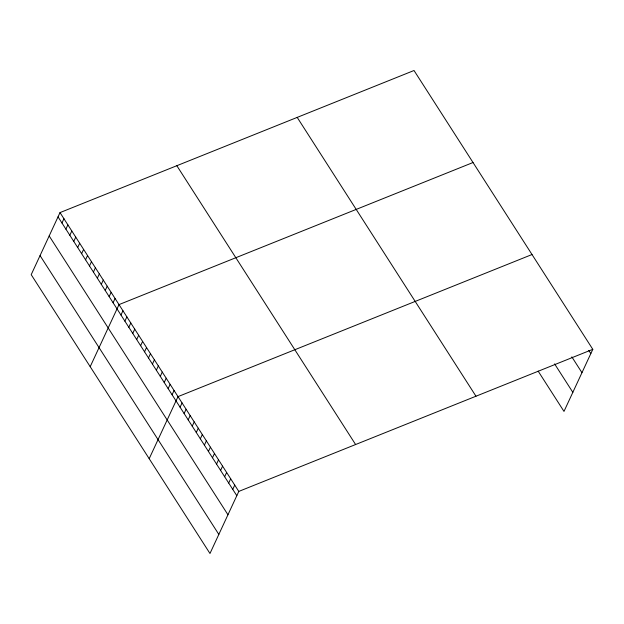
<?xml version="1.0" encoding="UTF-8"?>
<svg xmlns="http://www.w3.org/2000/svg" width="624" height="624" viewBox="0 0 624 624"><rect width="100%" height="100%" fill="white"/><g stroke="black" fill="none" stroke-linecap="round" stroke-linejoin="round"><path stroke-width="0.94" d="M60.013 212.597L31.2 274.669L209.976 553.496L238.789 491.416L592.8 349.331L414.024 70.504L60.013 212.597L238.789 491.416M61.963 222.994L63.944 218.728M65.894 229.133L67.883 224.866M69.833 235.264L71.815 230.997M73.765 241.402L75.746 237.128M77.696 247.533L79.677 243.266M81.627 253.672L83.616 249.397M85.566 259.802L87.547 255.536M89.497 265.933L91.478 261.667M93.428 272.072L95.41 267.805M97.36 278.203L99.341 273.936M101.299 284.341L103.28 280.067M105.23 290.472L107.211 286.205M109.161 296.611L111.142 292.336M113.092 302.741L115.073 298.475M90.199 366.678L119.012 304.606L473.023 162.521M120.962 315.011L122.944 310.744M124.894 321.142L126.875 316.875M128.825 327.28L130.806 323.006M132.764 333.411L134.745 329.144M136.695 339.55L138.676 335.275M140.626 345.68L142.607 341.414M144.557 351.811L146.539 347.545M148.496 357.95L150.478 353.683M152.428 364.081L154.409 359.814M156.359 370.219L158.34 365.945M160.29 376.35L162.271 372.083M164.229 382.489L166.21 378.214M168.16 388.619L170.141 384.353M172.091 394.75L174.073 390.484M149.191 458.695L178.004 396.622L532.015 254.53M180.079 407.207L182.06 402.94M184.127 413.525L186.108 409.258M188.183 419.851L190.164 415.576M192.231 426.169L194.212 421.902M196.287 432.487L198.268 428.22M200.335 438.805L202.316 434.538M204.391 445.13L206.372 440.856M208.439 451.448L210.421 447.182M212.495 457.766L214.477 453.5M216.544 464.084L218.533 459.818M220.6 470.41L222.581 466.136M224.656 476.728L226.637 472.462M228.704 483.046L230.685 478.78M232.76 489.372L234.741 485.098M592.8 349.331L563.987 411.403L538.153 371.116M588.791 350.438L590.819 353.597M571.834 356.873L581.966 372.676M554.603 363.893L572.84 392.332M297.203 117.398L475.979 396.224M176.834 165.703L355.61 444.53M58.032 216.863L236.808 495.69M49.179 235.942L227.955 514.761M40.053 255.59L218.829 534.417"/></g></svg>
